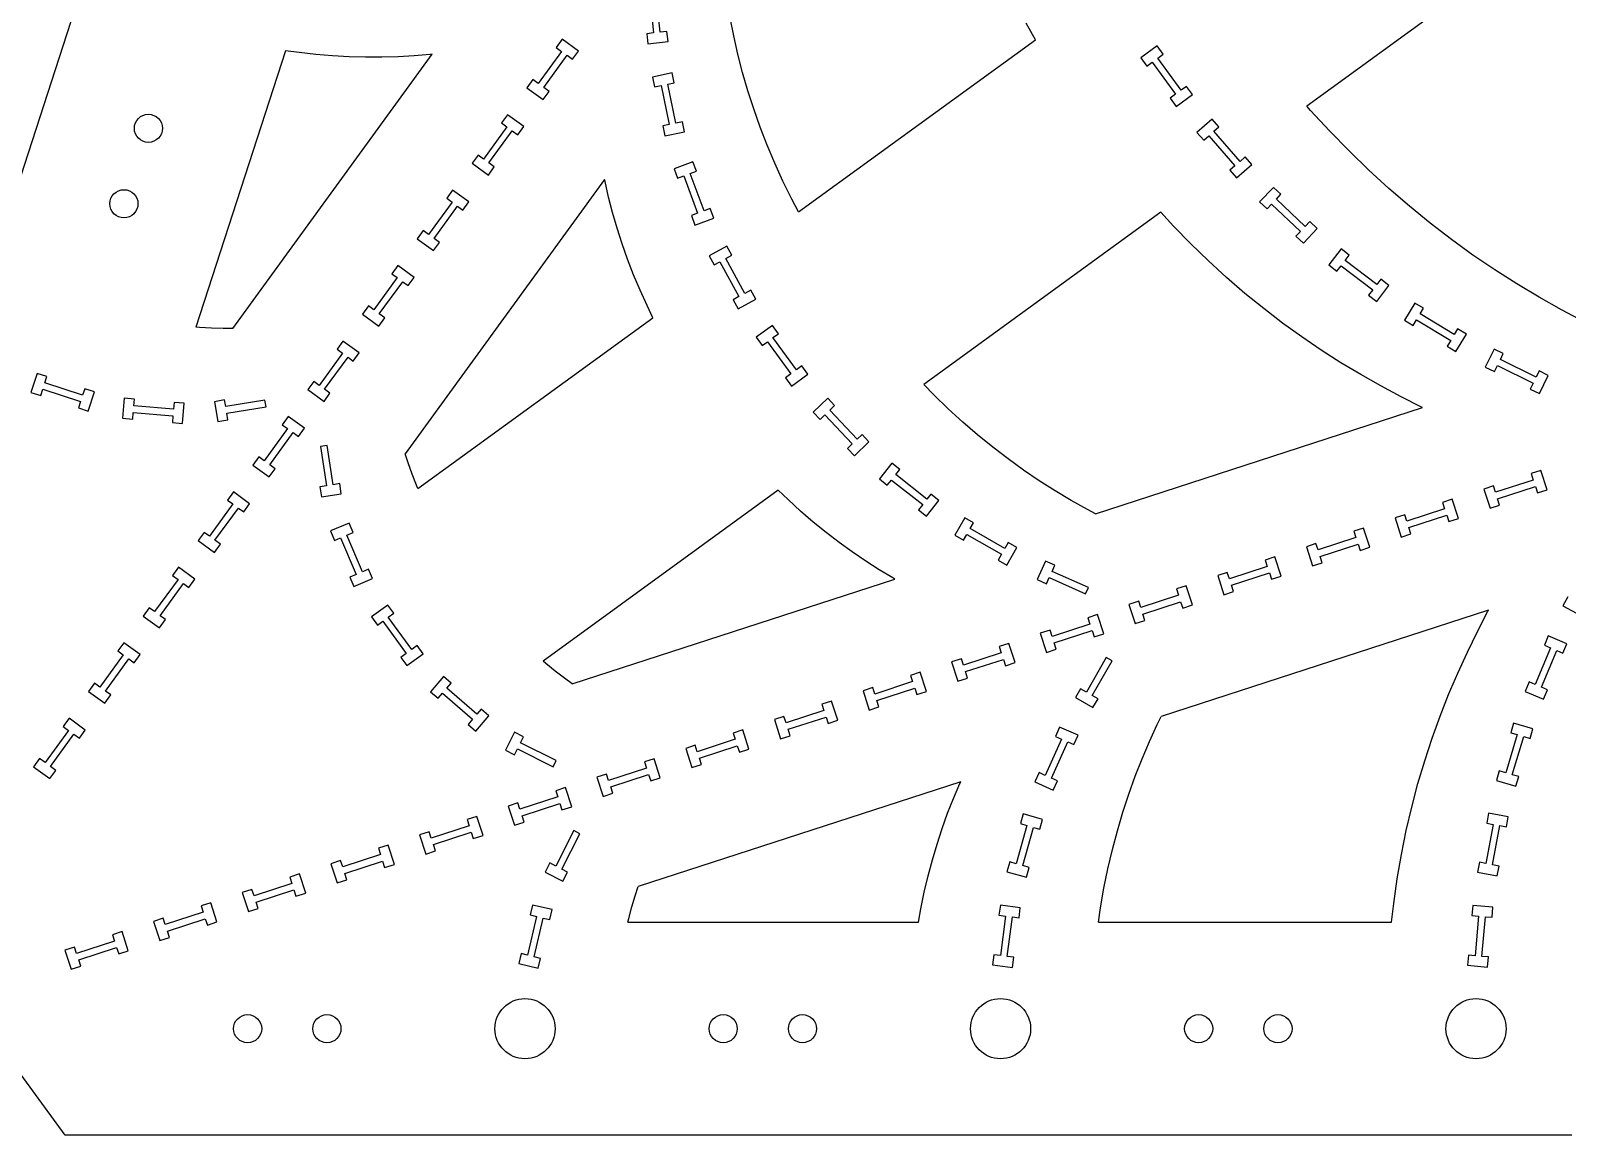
# Model space of a CAD drawing. Header units: inches. Extents: x 4 to 84.1, y 3.9 to 96.4.
# Drawn here: x 42.64 to 57.06, y 4 to 14.36 of the extents above; entities that cross this region are included whole.
import ezdxf

# ---------------------------------------------------------------- set-up
doc = ezdxf.new("R2010")
doc.units = ezdxf.units.IN
doc.layers.add('red', color=1, linetype='CONTINUOUS')

msp = doc.modelspace()

# ---------------------------------------------------------------- linework, layer by layer
for p, q in [((48.447, 14.714), (48.485, 14.343)), ((48.549, 14.35), (48.51, 14.721)), ((47.628, 14.284), (47.572, 14.207)), ((47.781, 14.173), (47.628, 14.284)), ((48.485, 14.343), (48.423, 14.336)), ((48.423, 14.336), (48.433, 14.242)), ((48.611, 14.356), (48.549, 14.35)), ((48.621, 14.261), (48.611, 14.356)), ((47.623, 14.17), (47.403, 13.868)), ((47.455, 13.83), (47.675, 14.133)), ((47.572, 14.207), (47.623, 14.17)), ((47.675, 14.133), (47.725, 14.096)), ((47.725, 14.096), (47.781, 14.173)), ((48.433, 14.242), (48.621, 14.261)), ((53.211, 14.221), (53.058, 14.11)), ((53.267, 14.144), (53.211, 14.221)), ((53.217, 14.107), (53.267, 14.144)), ((53.058, 14.11), (53.114, 14.032)), ((53.114, 14.032), (53.165, 14.069)), ((53.165, 14.069), (53.384, 13.767)), ((53.436, 13.805), (53.217, 14.107)), ((47.353, 13.905), (47.297, 13.828)), ((47.403, 13.868), (47.353, 13.905)), ((48.66, 13.968), (48.475, 13.929)), ((48.475, 13.929), (48.495, 13.836)), ((48.495, 13.836), (48.556, 13.849)), ((48.556, 13.849), (48.632, 13.483)), ((48.619, 13.862), (48.68, 13.875)), ((48.695, 13.496), (48.619, 13.862)), ((48.68, 13.875), (48.66, 13.968)), ((47.297, 13.828), (47.45, 13.717)), ((47.45, 13.717), (47.506, 13.794)), ((47.506, 13.794), (47.455, 13.83)), ((53.384, 13.767), (53.334, 13.73)), ((53.334, 13.73), (53.39, 13.653)), ((53.39, 13.653), (53.543, 13.764)), ((53.487, 13.841), (53.436, 13.805)), ((53.543, 13.764), (53.487, 13.841)), ((47.114, 13.576), (47.058, 13.499)), ((47.267, 13.465), (47.114, 13.576)), ((47.109, 13.462), (46.889, 13.16)), ((46.941, 13.123), (47.16, 13.425)), ((47.058, 13.499), (47.109, 13.462)), ((47.16, 13.425), (47.211, 13.388)), ((47.211, 13.388), (47.267, 13.465)), ((48.632, 13.483), (48.571, 13.47)), ((48.571, 13.47), (48.59, 13.377)), ((48.59, 13.377), (48.775, 13.416)), ((48.756, 13.509), (48.695, 13.496)), ((48.775, 13.416), (48.756, 13.509)), ((53.727, 13.533), (53.585, 13.408)), ((53.79, 13.461), (53.727, 13.533)), ((53.743, 13.42), (53.79, 13.461)), ((53.989, 13.138), (53.743, 13.42)), ((53.585, 13.408), (53.648, 13.336)), ((53.648, 13.336), (53.695, 13.378)), ((53.695, 13.378), (53.941, 13.096)), ((46.839, 13.197), (46.783, 13.12)), ((46.889, 13.16), (46.839, 13.197)), ((46.991, 13.086), (46.941, 13.123)), ((48.855, 13.135), (48.678, 13.069)), ((48.888, 13.046), (48.855, 13.135)), ((54.036, 13.18), (53.989, 13.138)), ((54.099, 13.108), (54.036, 13.18)), ((46.783, 13.12), (46.935, 13.009)), ((46.935, 13.009), (46.991, 13.086)), ((48.678, 13.069), (48.711, 12.98)), ((48.711, 12.98), (48.769, 13.002)), ((48.769, 13.002), (48.899, 12.651)), ((48.829, 13.024), (48.888, 13.046)), ((48.959, 12.674), (48.829, 13.024)), ((53.941, 13.096), (53.894, 13.055)), ((53.894, 13.055), (53.956, 12.983)), ((53.956, 12.983), (54.099, 13.108)), ((46.6, 12.868), (46.544, 12.791)), ((46.753, 12.757), (46.6, 12.868)), ((54.303, 12.894), (54.173, 12.757)), ((54.372, 12.829), (54.303, 12.894)), ((46.594, 12.754), (46.375, 12.452)), ((46.427, 12.415), (46.646, 12.717)), ((46.544, 12.791), (46.594, 12.754)), ((46.646, 12.717), (46.697, 12.68)), ((46.697, 12.68), (46.753, 12.757)), ((49.018, 12.695), (48.959, 12.674)), ((49.051, 12.606), (49.018, 12.695)), ((54.173, 12.757), (54.243, 12.692)), ((54.243, 12.692), (54.286, 12.737)), ((54.286, 12.737), (54.557, 12.481)), ((54.33, 12.784), (54.372, 12.829)), ((54.601, 12.527), (54.33, 12.784)), ((48.899, 12.651), (48.841, 12.63)), ((48.841, 12.63), (48.874, 12.54)), ((48.874, 12.54), (49.051, 12.606)), ((54.644, 12.573), (54.601, 12.527)), ((54.713, 12.507), (54.644, 12.573)), ((46.324, 12.489), (46.268, 12.412)), ((46.268, 12.412), (46.421, 12.301)), ((46.375, 12.452), (46.324, 12.489)), ((46.477, 12.378), (46.427, 12.415)), ((54.557, 12.481), (54.514, 12.435)), ((54.514, 12.435), (54.584, 12.37)), ((54.584, 12.37), (54.713, 12.507)), ((46.421, 12.301), (46.477, 12.378)), ((49.173, 12.341), (49.008, 12.25)), ((49.164, 12.227), (49.219, 12.257)), ((49.219, 12.257), (49.173, 12.341)), ((54.938, 12.316), (54.823, 12.166)), ((55.014, 12.258), (54.938, 12.316)), ((54.976, 12.208), (55.014, 12.258)), ((46.085, 12.16), (46.029, 12.083)), ((46.238, 12.049), (46.085, 12.16)), ((49.008, 12.25), (49.053, 12.166)), ((49.053, 12.166), (49.108, 12.196)), ((49.108, 12.196), (49.287, 11.869)), ((49.343, 11.899), (49.164, 12.227)), ((54.823, 12.166), (54.899, 12.108)), ((54.899, 12.108), (54.937, 12.158)), ((54.937, 12.158), (55.234, 11.931)), ((55.273, 11.982), (54.976, 12.208)), ((46.08, 12.047), (45.861, 11.744)), ((45.912, 11.707), (46.132, 12.009)), ((46.029, 12.083), (46.08, 12.047)), ((46.132, 12.009), (46.182, 11.972)), ((46.182, 11.972), (46.238, 12.049)), ((55.272, 11.824), (55.386, 11.974)), ((55.311, 12.032), (55.273, 11.982)), ((55.386, 11.974), (55.311, 12.032)), ((49.287, 11.869), (49.232, 11.839)), ((49.232, 11.839), (49.278, 11.755)), ((49.278, 11.755), (49.444, 11.845)), ((49.398, 11.929), (49.343, 11.899)), ((49.444, 11.845), (49.398, 11.929)), ((55.234, 11.931), (55.196, 11.881)), ((55.196, 11.881), (55.272, 11.824)), ((45.81, 11.781), (45.754, 11.704)), ((45.754, 11.704), (45.907, 11.593)), ((45.861, 11.744), (45.81, 11.781)), ((45.963, 11.67), (45.912, 11.707)), ((55.63, 11.808), (55.532, 11.647)), ((55.712, 11.759), (55.63, 11.808)), ((55.679, 11.706), (55.712, 11.759)), ((55.999, 11.512), (55.679, 11.706)), ((45.907, 11.593), (45.963, 11.67)), ((49.601, 11.598), (49.448, 11.487)), ((49.657, 11.521), (49.601, 11.598)), ((55.532, 11.647), (55.614, 11.597)), ((55.614, 11.597), (55.646, 11.651)), ((55.646, 11.651), (55.966, 11.457)), ((56.031, 11.566), (55.999, 11.512)), ((56.113, 11.516), (56.031, 11.566)), ((45.571, 11.452), (45.515, 11.375)), ((45.724, 11.341), (45.571, 11.452)), ((49.448, 11.487), (49.504, 11.409)), ((49.504, 11.409), (49.555, 11.446)), ((49.555, 11.446), (49.774, 11.144)), ((49.606, 11.484), (49.657, 11.521)), ((49.826, 11.182), (49.606, 11.484)), ((55.966, 11.457), (55.933, 11.404)), ((55.933, 11.404), (56.015, 11.355)), ((56.015, 11.355), (56.113, 11.516)), ((45.566, 11.339), (45.346, 11.036)), ((45.398, 10.999), (45.618, 11.301)), ((45.515, 11.375), (45.566, 11.339)), ((45.618, 11.301), (45.668, 11.264)), ((45.668, 11.264), (45.724, 11.341)), ((56.374, 11.376), (56.291, 11.207)), ((56.46, 11.335), (56.374, 11.376)), ((56.432, 11.278), (56.46, 11.335)), ((56.768, 11.114), (56.432, 11.278)), ((42.701, 11.149), (42.643, 10.969)), ((42.792, 11.12), (42.701, 11.149)), ((42.773, 11.06), (42.792, 11.12)), ((49.774, 11.144), (49.724, 11.107)), ((49.724, 11.107), (49.78, 11.03)), ((49.78, 11.03), (49.933, 11.141)), ((49.877, 11.218), (49.826, 11.182)), ((49.933, 11.141), (49.877, 11.218)), ((56.291, 11.207), (56.377, 11.165)), ((56.377, 11.165), (56.404, 11.221)), ((56.404, 11.221), (56.74, 11.057)), ((56.795, 11.171), (56.768, 11.114)), ((56.881, 11.129), (56.795, 11.171)), ((56.798, 10.959), (56.881, 11.129)), ((42.643, 10.969), (42.734, 10.94)), ((42.734, 10.94), (42.753, 10.999)), ((42.753, 10.999), (43.108, 10.884)), ((43.128, 10.945), (42.773, 11.06)), ((43.147, 11.004), (43.128, 10.945)), ((43.238, 10.975), (43.147, 11.004)), ((43.179, 10.795), (43.238, 10.975)), ((45.296, 11.073), (45.24, 10.996)), ((45.24, 10.996), (45.393, 10.885)), ((45.346, 11.036), (45.296, 11.073)), ((45.393, 10.885), (45.449, 10.962)), ((45.449, 10.962), (45.398, 10.999)), ((56.74, 11.057), (56.712, 11.001)), ((56.712, 11.001), (56.798, 10.959)), ((43.108, 10.884), (43.089, 10.824)), ((43.089, 10.824), (43.179, 10.795)), ((43.519, 10.915), (43.503, 10.727)), ((43.614, 10.907), (43.519, 10.915)), ((43.608, 10.845), (43.614, 10.907)), ((43.981, 10.813), (43.608, 10.845)), ((43.986, 10.876), (43.981, 10.813)), ((44.081, 10.868), (43.986, 10.876)), ((44.065, 10.679), (44.081, 10.868)), ((44.46, 10.899), (44.366, 10.883)), ((44.366, 10.883), (44.397, 10.697)), ((44.47, 10.837), (44.46, 10.899)), ((44.839, 10.898), (44.47, 10.837)), ((44.481, 10.774), (44.849, 10.834)), ((44.849, 10.834), (44.839, 10.898)), ((50.12, 10.915), (49.982, 10.785)), ((50.185, 10.846), (50.12, 10.915)), ((50.14, 10.803), (50.185, 10.846)), ((43.503, 10.727), (43.598, 10.719)), ((43.598, 10.719), (43.603, 10.781)), ((43.603, 10.781), (43.975, 10.75)), ((43.975, 10.75), (43.97, 10.687)), ((43.97, 10.687), (44.065, 10.679)), ((44.397, 10.697), (44.491, 10.712)), ((44.491, 10.712), (44.481, 10.774)), ((45.057, 10.745), (45.001, 10.667)), ((45.21, 10.633), (45.057, 10.745)), ((49.982, 10.785), (50.048, 10.716)), ((50.048, 10.716), (50.093, 10.759)), ((50.093, 10.759), (50.35, 10.487)), ((50.396, 10.531), (50.14, 10.803)), ((45.051, 10.631), (44.832, 10.329)), ((44.884, 10.291), (45.103, 10.593)), ((45.001, 10.667), (45.051, 10.631)), ((45.103, 10.593), (45.154, 10.556)), ((45.154, 10.556), (45.21, 10.633)), ((50.442, 10.574), (50.396, 10.531)), ((50.507, 10.505), (50.442, 10.574)), ((45.423, 10.473), (45.359, 10.464)), ((45.359, 10.464), (45.416, 10.095)), ((45.479, 10.104), (45.423, 10.473)), ((50.35, 10.487), (50.304, 10.444)), ((50.304, 10.444), (50.37, 10.375)), ((50.37, 10.375), (50.507, 10.505)), ((44.781, 10.365), (44.725, 10.288)), ((44.725, 10.288), (44.878, 10.177)), ((44.832, 10.329), (44.781, 10.365)), ((44.878, 10.177), (44.934, 10.254)), ((44.934, 10.254), (44.884, 10.291)), ((50.722, 10.307), (50.605, 10.158)), ((50.797, 10.248), (50.722, 10.307)), ((50.758, 10.199), (50.797, 10.248)), ((45.416, 10.095), (45.354, 10.085)), ((45.541, 10.114), (45.479, 10.104)), ((45.555, 10.019), (45.541, 10.114)), ((50.605, 10.158), (50.679, 10.099)), ((50.679, 10.099), (50.718, 10.148)), ((50.718, 10.148), (51.011, 9.917)), ((51.051, 9.967), (50.758, 10.199)), ((56.741, 10.148), (56.386, 10.033)), ((56.813, 10.237), (56.722, 10.208)), ((56.722, 10.208), (56.741, 10.148)), ((56.871, 10.057), (56.813, 10.237)), ((44.543, 10.037), (44.487, 9.96)), ((44.487, 9.96), (44.537, 9.923)), ((44.695, 9.926), (44.543, 10.037)), ((45.354, 10.085), (45.368, 9.991)), ((45.368, 9.991), (45.555, 10.019)), ((51.047, 9.808), (51.164, 9.957)), ((51.089, 10.016), (51.051, 9.967)), ((51.164, 9.957), (51.089, 10.016)), ((55.98, 9.967), (55.89, 9.937)), ((56.039, 9.787), (55.98, 9.967)), ((56.367, 10.092), (56.276, 10.063)), ((56.276, 10.063), (56.335, 9.883)), ((56.386, 10.033), (56.367, 10.092)), ((56.406, 9.972), (56.761, 10.087)), ((56.425, 9.913), (56.406, 9.972)), ((56.761, 10.087), (56.78, 10.028)), ((56.78, 10.028), (56.871, 10.057)), ((44.537, 9.923), (44.318, 9.621)), ((44.369, 9.583), (44.589, 9.885)), ((44.589, 9.885), (44.639, 9.849)), ((44.639, 9.849), (44.695, 9.926)), ((51.011, 9.917), (50.972, 9.868)), ((50.972, 9.868), (51.047, 9.808)), ((55.535, 9.822), (55.444, 9.792)), ((55.554, 9.762), (55.535, 9.822)), ((55.909, 9.878), (55.554, 9.762)), ((55.574, 9.702), (55.929, 9.817)), ((55.89, 9.937), (55.909, 9.878)), ((55.929, 9.817), (55.948, 9.758)), ((56.335, 9.883), (56.425, 9.913)), ((45.628, 9.743), (45.454, 9.67)), ((45.454, 9.67), (45.491, 9.582)), ((45.665, 9.655), (45.628, 9.743)), ((51.406, 9.794), (51.313, 9.63)), ((51.489, 9.747), (51.406, 9.794)), ((51.458, 9.692), (51.489, 9.747)), ((51.782, 9.507), (51.458, 9.692)), ((55.148, 9.696), (55.058, 9.667)), ((55.058, 9.667), (55.077, 9.608)), ((55.207, 9.517), (55.148, 9.696)), ((55.444, 9.792), (55.502, 9.613)), ((55.593, 9.642), (55.574, 9.702)), ((55.948, 9.758), (56.039, 9.787)), ((44.267, 9.657), (44.211, 9.58)), ((44.211, 9.58), (44.364, 9.469)), ((44.318, 9.621), (44.267, 9.657)), ((44.364, 9.469), (44.42, 9.546)), ((44.42, 9.546), (44.369, 9.583)), ((45.491, 9.582), (45.549, 9.606)), ((45.549, 9.606), (45.694, 9.262)), ((45.608, 9.631), (45.665, 9.655)), ((45.753, 9.287), (45.608, 9.631)), ((51.313, 9.63), (51.395, 9.583)), ((51.395, 9.583), (51.426, 9.637)), ((51.426, 9.637), (51.751, 9.452)), ((51.813, 9.561), (51.782, 9.507)), ((51.896, 9.514), (51.813, 9.561)), ((54.702, 9.552), (54.612, 9.522)), ((54.612, 9.522), (54.67, 9.342)), ((54.722, 9.492), (54.702, 9.552)), ((55.077, 9.608), (54.722, 9.492)), ((54.741, 9.431), (55.097, 9.547)), ((55.097, 9.547), (55.116, 9.487)), ((55.502, 9.613), (55.593, 9.642)), ((51.751, 9.452), (51.72, 9.397)), ((51.72, 9.397), (51.802, 9.35)), ((51.802, 9.35), (51.896, 9.514)), ((52.163, 9.386), (52.086, 9.214)), ((52.25, 9.348), (52.163, 9.386)), ((54.316, 9.426), (54.225, 9.397)), ((54.225, 9.397), (54.245, 9.337)), ((54.374, 9.246), (54.316, 9.426)), ((54.761, 9.372), (54.741, 9.431)), ((55.116, 9.487), (55.207, 9.517)), ((44.028, 9.329), (43.972, 9.252)), ((43.972, 9.252), (44.023, 9.215)), ((44.181, 9.218), (44.028, 9.329)), ((45.694, 9.262), (45.636, 9.238)), ((45.636, 9.238), (45.673, 9.15)), ((45.81, 9.311), (45.753, 9.287)), ((45.847, 9.223), (45.81, 9.311)), ((52.173, 9.175), (52.199, 9.232)), ((52.199, 9.232), (52.54, 9.08)), ((52.225, 9.29), (52.25, 9.348)), ((52.566, 9.139), (52.225, 9.29)), ((53.87, 9.281), (53.78, 9.252)), ((53.78, 9.252), (53.838, 9.072)), ((53.89, 9.222), (53.87, 9.281)), ((54.245, 9.337), (53.89, 9.222)), ((53.909, 9.161), (54.265, 9.276)), ((54.265, 9.276), (54.284, 9.217)), ((54.284, 9.217), (54.374, 9.246)), ((54.67, 9.342), (54.761, 9.372)), ((44.023, 9.215), (43.803, 8.913)), ((43.855, 8.875), (44.075, 9.177)), ((44.075, 9.177), (44.125, 9.141)), ((44.125, 9.141), (44.181, 9.218)), ((45.673, 9.15), (45.847, 9.223)), ((52.086, 9.214), (52.173, 9.175)), ((52.54, 9.08), (52.566, 9.139)), ((53.484, 9.156), (53.393, 9.126)), ((53.393, 9.126), (53.413, 9.067)), ((53.542, 8.976), (53.484, 9.156)), ((53.838, 9.072), (53.929, 9.101)), ((53.929, 9.101), (53.909, 9.161)), ((43.753, 8.95), (43.697, 8.872)), ((43.803, 8.913), (43.753, 8.95)), ((45.991, 8.975), (45.838, 8.864)), ((46.047, 8.898), (45.991, 8.975)), ((53.038, 9.011), (52.947, 8.981)), ((52.947, 8.981), (53.006, 8.802)), ((53.057, 8.951), (53.038, 9.011)), ((53.413, 9.067), (53.057, 8.951)), ((53.077, 8.89), (53.432, 9.006)), ((53.432, 9.006), (53.452, 8.946)), ((53.452, 8.946), (53.542, 8.976)), ((57.064, 9.051), (57.019, 8.967)), ((57.019, 8.967), (57.186, 8.878)), ((43.697, 8.872), (43.85, 8.761)), ((43.85, 8.761), (43.906, 8.838)), ((43.906, 8.838), (43.855, 8.875)), ((45.838, 8.864), (45.894, 8.786)), ((45.894, 8.786), (45.944, 8.823)), ((45.944, 8.823), (46.164, 8.521)), ((45.996, 8.861), (46.047, 8.898)), ((46.216, 8.559), (45.996, 8.861)), ((52.58, 8.796), (52.225, 8.681)), ((52.652, 8.885), (52.561, 8.856)), ((52.561, 8.856), (52.58, 8.796)), ((52.71, 8.705), (52.652, 8.885)), ((53.006, 8.802), (53.096, 8.831)), ((53.096, 8.831), (53.077, 8.89)), ((52.206, 8.74), (52.115, 8.711)), ((52.115, 8.711), (52.174, 8.531)), ((52.225, 8.681), (52.206, 8.74)), ((52.245, 8.62), (52.6, 8.735)), ((52.6, 8.735), (52.619, 8.676)), ((52.619, 8.676), (52.71, 8.705)), ((56.882, 8.685), (56.846, 8.597)), ((57.057, 8.611), (56.882, 8.685)), ((43.514, 8.621), (43.458, 8.544)), ((43.458, 8.544), (43.508, 8.507)), ((43.667, 8.51), (43.514, 8.621)), ((43.611, 8.433), (43.667, 8.51)), ((46.164, 8.521), (46.113, 8.484)), ((46.169, 8.407), (46.322, 8.518)), ((46.266, 8.595), (46.216, 8.559)), ((46.322, 8.518), (46.266, 8.595)), ((51.748, 8.526), (51.393, 8.411)), ((51.819, 8.615), (51.729, 8.585)), ((51.729, 8.585), (51.748, 8.526)), ((51.878, 8.435), (51.819, 8.615)), ((52.174, 8.531), (52.264, 8.561)), ((52.264, 8.561), (52.245, 8.62)), ((56.903, 8.573), (56.758, 8.228)), ((56.817, 8.203), (56.962, 8.548)), ((56.846, 8.597), (56.903, 8.573)), ((56.962, 8.548), (57.02, 8.523)), ((57.02, 8.523), (57.057, 8.611)), ((43.508, 8.507), (43.289, 8.205)), ((43.341, 8.167), (43.56, 8.469)), ((43.56, 8.469), (43.611, 8.433)), ((46.113, 8.484), (46.169, 8.407)), ((51.374, 8.47), (51.283, 8.441)), ((51.283, 8.441), (51.342, 8.261)), ((51.393, 8.411), (51.374, 8.47)), ((51.413, 8.35), (51.768, 8.465)), ((51.768, 8.465), (51.787, 8.406)), ((51.787, 8.406), (51.878, 8.435)), ((52.734, 8.482), (52.548, 8.159)), ((52.603, 8.127), (52.79, 8.45)), ((52.79, 8.45), (52.734, 8.482)), ((43.238, 8.242), (43.182, 8.165)), ((43.289, 8.205), (43.238, 8.242)), ((46.515, 8.305), (46.391, 8.162)), ((46.587, 8.243), (46.515, 8.305)), ((46.546, 8.195), (46.587, 8.243)), ((50.916, 8.256), (50.561, 8.14)), ((50.987, 8.344), (50.897, 8.315)), ((50.897, 8.315), (50.916, 8.256)), ((51.046, 8.165), (50.987, 8.344)), ((51.342, 8.261), (51.432, 8.29)), ((51.432, 8.29), (51.413, 8.35)), ((56.701, 8.253), (56.664, 8.165)), ((56.758, 8.228), (56.701, 8.253)), ((43.182, 8.165), (43.335, 8.054)), ((43.335, 8.054), (43.391, 8.131)), ((43.391, 8.131), (43.341, 8.167)), ((46.391, 8.162), (46.463, 8.1)), ((46.463, 8.1), (46.504, 8.147)), ((46.504, 8.147), (46.787, 7.903)), ((46.828, 7.951), (46.546, 8.195)), ((50.542, 8.2), (50.451, 8.17)), ((50.451, 8.17), (50.509, 7.99)), ((50.561, 8.14), (50.542, 8.2)), ((50.581, 8.079), (50.936, 8.195)), ((50.6, 8.02), (50.581, 8.079)), ((50.936, 8.195), (50.955, 8.135)), ((50.955, 8.135), (51.046, 8.165)), ((52.493, 8.19), (52.446, 8.108)), ((52.446, 8.108), (52.609, 8.013)), ((52.548, 8.159), (52.493, 8.19)), ((52.657, 8.095), (52.603, 8.127)), ((52.609, 8.013), (52.657, 8.095)), ((56.664, 8.165), (56.838, 8.091)), ((56.875, 8.179), (56.817, 8.203)), ((56.838, 8.091), (56.875, 8.179)), ((46.818, 7.793), (46.941, 7.936)), ((46.869, 7.998), (46.828, 7.951)), ((46.941, 7.936), (46.869, 7.998)), ((50.084, 7.985), (49.729, 7.87)), ((50.155, 8.074), (50.065, 8.045)), ((50.065, 8.045), (50.084, 7.985)), ((50.214, 7.894), (50.155, 8.074)), ((50.509, 7.99), (50.6, 8.02)), ((42.994, 7.799), (42.775, 7.497)), ((43, 7.913), (42.944, 7.836)), ((42.944, 7.836), (42.994, 7.799)), ((43.153, 7.802), (43, 7.913)), ((43.097, 7.725), (43.153, 7.802)), ((46.787, 7.903), (46.746, 7.855)), ((46.746, 7.855), (46.818, 7.793)), ((49.323, 7.804), (49.232, 7.774)), ((49.381, 7.624), (49.323, 7.804)), ((49.709, 7.929), (49.619, 7.9)), ((49.619, 7.9), (49.677, 7.72)), ((49.729, 7.87), (49.709, 7.929)), ((49.748, 7.809), (50.104, 7.924)), ((49.768, 7.749), (49.748, 7.809)), ((50.104, 7.924), (50.123, 7.865)), ((50.123, 7.865), (50.214, 7.894)), ((52.296, 7.83), (52.257, 7.743)), ((52.469, 7.753), (52.296, 7.83)), ((56.557, 7.868), (56.53, 7.777)), ((56.738, 7.814), (56.557, 7.868)), ((56.711, 7.723), (56.738, 7.814)), ((42.826, 7.459), (43.046, 7.762)), ((43.046, 7.762), (43.097, 7.725)), ((47.181, 7.781), (47.097, 7.612)), ((47.266, 7.738), (47.181, 7.781)), ((47.238, 7.682), (47.266, 7.738)), ((47.572, 7.515), (47.238, 7.682)), ((48.877, 7.659), (48.787, 7.629)), ((48.896, 7.599), (48.877, 7.659)), ((49.252, 7.715), (48.896, 7.599)), ((48.916, 7.539), (49.271, 7.654)), ((49.232, 7.774), (49.252, 7.715)), ((49.271, 7.654), (49.291, 7.594)), ((49.677, 7.72), (49.768, 7.749)), ((52.314, 7.718), (52.161, 7.377)), ((52.219, 7.351), (52.372, 7.691)), ((52.257, 7.743), (52.314, 7.718)), ((52.372, 7.691), (52.429, 7.666)), ((52.429, 7.666), (52.469, 7.753)), ((56.59, 7.759), (56.482, 7.401)), ((56.53, 7.777), (56.59, 7.759)), ((56.544, 7.383), (56.651, 7.741)), ((56.651, 7.741), (56.711, 7.723)), ((42.724, 7.534), (42.668, 7.457)), ((42.775, 7.497), (42.724, 7.534)), ((47.097, 7.612), (47.182, 7.569)), ((47.182, 7.569), (47.21, 7.625)), ((47.21, 7.625), (47.544, 7.458)), ((47.544, 7.458), (47.572, 7.515)), ((48.491, 7.533), (48.4, 7.504)), ((48.4, 7.504), (48.42, 7.444)), ((48.549, 7.354), (48.491, 7.533)), ((48.787, 7.629), (48.845, 7.45)), ((48.936, 7.479), (48.916, 7.539)), ((49.291, 7.594), (49.381, 7.624)), ((42.668, 7.457), (42.821, 7.346)), ((42.821, 7.346), (42.877, 7.423)), ((42.877, 7.423), (42.826, 7.459)), ((48.045, 7.388), (47.954, 7.359)), ((47.954, 7.359), (48.013, 7.179)), ((48.064, 7.329), (48.045, 7.388)), ((48.42, 7.444), (48.064, 7.329)), ((48.084, 7.268), (48.439, 7.384)), ((48.439, 7.384), (48.459, 7.324)), ((48.845, 7.45), (48.936, 7.479)), ((52.104, 7.403), (52.064, 7.316)), ((52.161, 7.377), (52.104, 7.403)), ((56.422, 7.419), (56.395, 7.328)), ((56.482, 7.401), (56.422, 7.419)), ((56.604, 7.365), (56.544, 7.383)), ((56.576, 7.274), (56.604, 7.365)), ((47.659, 7.263), (47.568, 7.233)), ((47.568, 7.233), (47.587, 7.174)), ((47.717, 7.083), (47.659, 7.263)), ((48.103, 7.209), (48.084, 7.268)), ((48.459, 7.324), (48.549, 7.354)), ((52.064, 7.316), (52.237, 7.238)), ((52.276, 7.325), (52.219, 7.351)), ((52.237, 7.238), (52.276, 7.325)), ((56.395, 7.328), (56.576, 7.274)), ((47.213, 7.118), (47.122, 7.089)), ((47.122, 7.089), (47.181, 6.909)), ((47.232, 7.059), (47.213, 7.118)), ((47.587, 7.174), (47.232, 7.059)), ((47.252, 6.998), (47.607, 7.113)), ((47.607, 7.113), (47.626, 7.054)), ((47.626, 7.054), (47.717, 7.083)), ((48.013, 7.179), (48.103, 7.209)), ((46.826, 6.992), (46.736, 6.963)), ((46.736, 6.963), (46.755, 6.904)), ((46.885, 6.813), (46.826, 6.992)), ((47.181, 6.909), (47.271, 6.938)), ((47.271, 6.938), (47.252, 6.998)), ((51.954, 7.015), (51.929, 6.924)), ((51.929, 6.924), (51.989, 6.907)), ((52.136, 6.964), (51.954, 7.015)), ((52.111, 6.873), (52.136, 6.964)), ((56.321, 7.022), (56.304, 6.928)), ((56.304, 6.928), (56.365, 6.917)), ((56.507, 6.987), (56.321, 7.022)), ((56.489, 6.893), (56.507, 6.987)), ((46.381, 6.848), (46.29, 6.818)), ((46.29, 6.818), (46.348, 6.638)), ((46.4, 6.788), (46.381, 6.848)), ((46.755, 6.904), (46.4, 6.788)), ((46.42, 6.727), (46.775, 6.843)), ((46.775, 6.843), (46.794, 6.783)), ((46.794, 6.783), (46.885, 6.813)), ((47.738, 6.858), (47.567, 6.526)), ((47.624, 6.497), (47.795, 6.829)), ((47.795, 6.829), (47.738, 6.858)), ((51.989, 6.907), (51.888, 6.547)), ((51.95, 6.53), (52.05, 6.889)), ((52.05, 6.889), (52.111, 6.873)), ((56.365, 6.917), (56.296, 6.55)), ((56.359, 6.538), (56.428, 6.905)), ((56.428, 6.905), (56.489, 6.893)), ((45.923, 6.633), (45.568, 6.518)), ((45.994, 6.722), (45.904, 6.693)), ((45.904, 6.693), (45.923, 6.633)), ((46.053, 6.542), (45.994, 6.722)), ((46.348, 6.638), (46.439, 6.668)), ((46.439, 6.668), (46.42, 6.727)), ((45.548, 6.577), (45.458, 6.548)), ((45.458, 6.548), (45.516, 6.368)), ((45.568, 6.518), (45.548, 6.577)), ((45.588, 6.457), (45.943, 6.572)), ((45.943, 6.572), (45.962, 6.513)), ((45.962, 6.513), (46.053, 6.542)), ((47.511, 6.555), (47.468, 6.47)), ((47.567, 6.526), (47.511, 6.555)), ((47.679, 6.468), (47.624, 6.497)), ((51.828, 6.564), (51.802, 6.472)), ((51.888, 6.547), (51.828, 6.564)), ((52.01, 6.513), (51.95, 6.53)), ((51.984, 6.421), (52.01, 6.513)), ((56.235, 6.561), (56.217, 6.468)), ((56.296, 6.55), (56.235, 6.561)), ((56.42, 6.526), (56.359, 6.538)), ((56.403, 6.433), (56.42, 6.526)), ((45.091, 6.363), (44.736, 6.247)), ((45.162, 6.452), (45.072, 6.422)), ((45.072, 6.422), (45.091, 6.363)), ((45.221, 6.272), (45.162, 6.452)), ((45.516, 6.368), (45.607, 6.398)), ((45.607, 6.398), (45.588, 6.457)), ((47.468, 6.47), (47.635, 6.383)), ((47.635, 6.383), (47.679, 6.468)), ((51.802, 6.472), (51.984, 6.421)), ((56.217, 6.468), (56.403, 6.433)), ((44.716, 6.307), (44.626, 6.277)), ((44.626, 6.277), (44.684, 6.098)), ((44.736, 6.247), (44.716, 6.307)), ((44.755, 6.187), (45.111, 6.302)), ((45.111, 6.302), (45.13, 6.243)), ((45.13, 6.243), (45.221, 6.272)), ((44.259, 6.092), (43.903, 5.977)), ((44.33, 6.181), (44.239, 6.152)), ((44.239, 6.152), (44.259, 6.092)), ((44.388, 6.002), (44.33, 6.181)), ((44.684, 6.098), (44.775, 6.127)), ((44.775, 6.127), (44.755, 6.187)), ((47.349, 6.16), (47.327, 6.067)), ((47.327, 6.067), (47.388, 6.053)), ((47.533, 6.117), (47.349, 6.16)), ((47.511, 6.024), (47.533, 6.117)), ((51.74, 6.159), (51.727, 6.064)), ((51.727, 6.064), (51.789, 6.056)), ((51.927, 6.134), (51.74, 6.159)), ((51.789, 6.056), (51.741, 5.686)), ((51.915, 6.04), (51.927, 6.134)), ((56.174, 6.157), (56.166, 6.062)), ((56.166, 6.062), (56.228, 6.056)), ((56.363, 6.14), (56.174, 6.157)), ((56.228, 6.056), (56.195, 5.684)), ((56.354, 6.045), (56.363, 6.14)), ((43.884, 6.036), (43.794, 6.007)), ((43.794, 6.007), (43.852, 5.827)), ((43.903, 5.977), (43.884, 6.036)), ((43.923, 5.916), (44.278, 6.032)), ((43.943, 5.857), (43.923, 5.916)), ((44.278, 6.032), (44.298, 5.972)), ((44.298, 5.972), (44.388, 6.002)), ((47.388, 6.053), (47.302, 5.689)), ((47.365, 5.675), (47.45, 6.038)), ((47.45, 6.038), (47.511, 6.024)), ((51.805, 5.678), (51.853, 6.048)), ((51.853, 6.048), (51.915, 6.04)), ((56.258, 5.678), (56.292, 6.05)), ((56.292, 6.05), (56.354, 6.045)), ((43.426, 5.822), (43.071, 5.707)), ((43.498, 5.911), (43.407, 5.881)), ((43.407, 5.881), (43.426, 5.822)), ((43.556, 5.731), (43.498, 5.911)), ((43.852, 5.827), (43.943, 5.857)), ((43.052, 5.766), (42.961, 5.737)), ((42.961, 5.737), (43.02, 5.557)), ((43.071, 5.707), (43.052, 5.766)), ((43.091, 5.646), (43.446, 5.761)), ((43.11, 5.586), (43.091, 5.646)), ((43.446, 5.761), (43.466, 5.702)), ((43.466, 5.702), (43.556, 5.731)), ((47.242, 5.704), (47.22, 5.611)), ((47.302, 5.689), (47.242, 5.704)), ((47.426, 5.66), (47.365, 5.675)), ((47.404, 5.568), (47.426, 5.66)), ((51.679, 5.694), (51.667, 5.599)), ((51.741, 5.686), (51.679, 5.694)), ((51.867, 5.67), (51.805, 5.678)), ((51.855, 5.575), (51.867, 5.67)), ((56.132, 5.69), (56.124, 5.595)), ((56.195, 5.684), (56.132, 5.69)), ((56.321, 5.673), (56.258, 5.678)), ((56.312, 5.578), (56.321, 5.673)), ((43.02, 5.557), (43.11, 5.586)), ((47.22, 5.611), (47.404, 5.568)), ((51.667, 5.599), (51.855, 5.575)), ((56.124, 5.595), (56.312, 5.578))]:
    msp.add_line(p, q)
for centre, radius in [((43.745, 13.448), 0.132), ((43.515, 12.74), 0.132), ((47.279, 5), 0.282), ((51.742, 5), 0.282), ((56.204, 5), 0.282), ((44.676, 5), 0.132), ((45.42, 5), 0.132), ((49.139, 5), 0.132), ((49.883, 5), 0.132), ((53.601, 5), 0.132), ((54.345, 5), 0.132)]:
    msp.add_circle(centre, radius)
at = {"layer": 'red'}
for p, q in [((56.845, 15.276), (54.616, 13.657)), ((42.288, 12.199), (43.131, 14.794)), ((49.238, 14.315), (49.203, 14.486)), ((52.07, 14.279), (51.983, 14.433)), ((49.277, 14.144), (49.238, 14.315)), ((49.846, 12.663), (52.07, 14.279)), ((45.033, 14.176), (44.19, 11.581)), ((44.537, 11.569), (46.408, 14.144)), ((45.159, 14.158), (45.033, 14.176)), ((45.316, 14.14), (45.159, 14.158)), ((45.473, 14.127), (45.316, 14.14)), ((46.388, 14.142), (46.238, 14.129)), ((46.408, 14.144), (46.388, 14.142)), ((49.321, 13.972), (49.277, 14.144)), ((45.628, 14.118), (45.473, 14.127)), ((45.782, 14.114), (45.628, 14.118)), ((45.936, 14.114), (45.782, 14.114)), ((46.088, 14.119), (45.936, 14.114)), ((46.238, 14.129), (46.088, 14.119)), ((49.371, 13.801), (49.321, 13.972)), ((49.426, 13.63), (49.371, 13.801)), ((49.486, 13.46), (49.426, 13.63)), ((54.652, 13.615), (54.616, 13.657)), ((54.83, 13.423), (54.652, 13.615)), ((49.552, 13.29), (49.486, 13.46)), ((55.012, 13.236), (54.83, 13.423)), ((49.623, 13.12), (49.552, 13.29)), ((55.197, 13.056), (55.012, 13.236)), ((49.7, 12.952), (49.623, 13.12)), ((55.387, 12.883), (55.197, 13.056)), ((48.026, 12.969), (46.155, 10.393)), ((48.03, 12.949), (48.026, 12.969)), ((48.063, 12.803), (48.03, 12.949)), ((49.782, 12.784), (49.7, 12.952)), ((55.579, 12.716), (55.387, 12.883)), ((48.101, 12.657), (48.063, 12.803)), ((49.846, 12.663), (49.782, 12.784)), ((55.775, 12.557), (55.579, 12.716)), ((48.143, 12.511), (48.101, 12.657)), ((53.246, 12.661), (51.022, 11.045)), ((53.366, 12.531), (53.246, 12.661)), ((55.974, 12.404), (55.775, 12.557)), ((48.19, 12.365), (48.143, 12.511)), ((53.528, 12.364), (53.366, 12.531)), ((56.175, 12.259), (55.974, 12.404)), ((48.241, 12.219), (48.19, 12.365)), ((53.694, 12.203), (53.528, 12.364)), ((56.38, 12.121), (56.175, 12.259)), ((48.298, 12.074), (48.241, 12.219)), ((53.863, 12.048), (53.694, 12.203)), ((56.586, 11.989), (56.38, 12.121)), ((48.359, 11.93), (48.298, 12.074)), ((54.035, 11.899), (53.863, 12.048)), ((56.795, 11.864), (56.586, 11.989)), ((48.424, 11.786), (48.359, 11.93)), ((54.211, 11.757), (54.035, 11.899)), ((57.006, 11.745), (56.795, 11.864)), ((48.48, 11.671), (48.424, 11.786)), ((54.388, 11.62), (54.211, 11.757)), ((57.219, 11.632), (57.006, 11.745)), ((44.224, 11.578), (44.19, 11.581)), ((44.336, 11.572), (44.224, 11.578)), ((44.447, 11.569), (44.336, 11.572)), ((44.537, 11.569), (44.447, 11.569)), ((46.273, 10.067), (48.48, 11.671)), ((54.569, 11.49), (54.388, 11.62)), ((54.751, 11.367), (54.569, 11.49)), ((54.936, 11.249), (54.751, 11.367)), ((55.123, 11.137), (54.936, 11.249)), ((55.311, 11.031), (55.123, 11.137)), ((51.117, 10.947), (51.022, 11.045)), ((55.502, 10.93), (55.311, 11.031)), ((51.251, 10.817), (51.117, 10.947)), ((51.388, 10.692), (51.251, 10.817)), ((52.632, 9.831), (55.703, 10.829)), ((55.693, 10.833), (55.502, 10.93)), ((55.703, 10.829), (55.693, 10.833)), ((51.527, 10.572), (51.388, 10.692)), ((51.668, 10.456), (51.527, 10.572)), ((46.182, 10.308), (46.155, 10.393)), ((51.812, 10.346), (51.668, 10.456)), ((46.219, 10.203), (46.182, 10.308)), ((51.957, 10.241), (51.812, 10.346)), ((52.105, 10.141), (51.957, 10.241)), ((46.26, 10.099), (46.219, 10.203)), ((46.273, 10.067), (46.26, 10.099)), ((52.254, 10.046), (52.105, 10.141)), ((49.656, 10.053), (47.448, 8.449)), ((49.748, 9.964), (49.656, 10.053)), ((49.864, 9.857), (49.748, 9.964)), ((52.405, 9.956), (52.254, 10.046)), ((52.557, 9.87), (52.405, 9.956)), ((49.983, 9.754), (49.864, 9.857)), ((52.632, 9.831), (52.557, 9.87)), ((50.104, 9.656), (49.983, 9.754)), ((50.226, 9.562), (50.104, 9.656)), ((50.35, 9.473), (50.226, 9.562)), ((50.476, 9.387), (50.35, 9.473)), ((50.603, 9.306), (50.476, 9.387)), ((50.732, 9.229), (50.603, 9.306)), ((50.75, 9.219), (50.732, 9.229)), ((47.722, 8.236), (50.75, 9.219)), ((56.321, 8.927), (53.25, 7.929)), ((56.218, 8.726), (56.316, 8.917)), ((56.316, 8.917), (56.321, 8.927)), ((56.123, 8.533), (56.218, 8.726)), ((56.033, 8.336), (56.123, 8.533)), ((47.474, 8.427), (47.448, 8.449)), ((47.561, 8.356), (47.474, 8.427)), ((47.65, 8.288), (47.561, 8.356)), ((47.722, 8.236), (47.65, 8.288)), ((55.947, 8.136), (56.033, 8.336)), ((55.867, 7.932), (55.947, 8.136)), ((55.792, 7.725), (55.867, 7.932)), ((53.14, 7.694), (53.213, 7.853)), ((53.213, 7.853), (53.25, 7.929)), ((53.071, 7.532), (53.14, 7.694)), ((55.723, 7.513), (55.792, 7.725)), ((53.006, 7.368), (53.071, 7.532)), ((55.659, 7.299), (55.723, 7.513)), ((52.945, 7.2), (53.006, 7.368)), ((51.368, 7.317), (48.34, 6.334)), ((51.301, 7.161), (51.359, 7.299)), ((51.359, 7.299), (51.368, 7.317)), ((55.601, 7.08), (55.659, 7.299)), ((51.245, 7.021), (51.301, 7.161)), ((52.889, 7.03), (52.945, 7.2)), ((55.549, 6.859), (55.601, 7.08)), ((51.194, 6.878), (51.245, 7.021)), ((52.838, 6.856), (52.889, 7.03)), ((51.146, 6.732), (51.194, 6.878)), ((52.791, 6.68), (52.838, 6.856)), ((55.504, 6.634), (55.549, 6.859)), ((51.102, 6.584), (51.146, 6.732)), ((52.749, 6.501), (52.791, 6.68)), ((55.464, 6.406), (55.504, 6.634)), ((51.062, 6.434), (51.102, 6.584)), ((52.712, 6.319), (52.749, 6.501)), ((51.026, 6.281), (51.062, 6.434)), ((55.431, 6.176), (55.464, 6.406)), ((48.281, 6.142), (48.312, 6.248)), ((48.312, 6.248), (48.34, 6.334)), ((50.995, 6.126), (51.026, 6.281)), ((52.68, 6.135), (52.712, 6.319)), ((48.252, 6.033), (48.281, 6.142)), ((50.973, 6), (50.995, 6.126)), ((52.661, 6), (52.68, 6.135)), ((55.41, 6), (55.431, 6.176)), ((48.244, 6), (48.252, 6.033)), ((48.244, 6), (50.973, 6)), ((52.661, 6), (55.41, 6)), ((42.963, 4), (42.466, 4.683)), ((48.244, 4), (42.963, 4)), ((50.973, 4), (48.244, 4)), ((52.661, 4), (50.973, 4)), ((55.41, 4), (52.661, 4)), ((57.104, 4), (55.41, 4))]:
    msp.add_line(p, q, dxfattribs=at)

doc.saveas('drawing.dxf')
